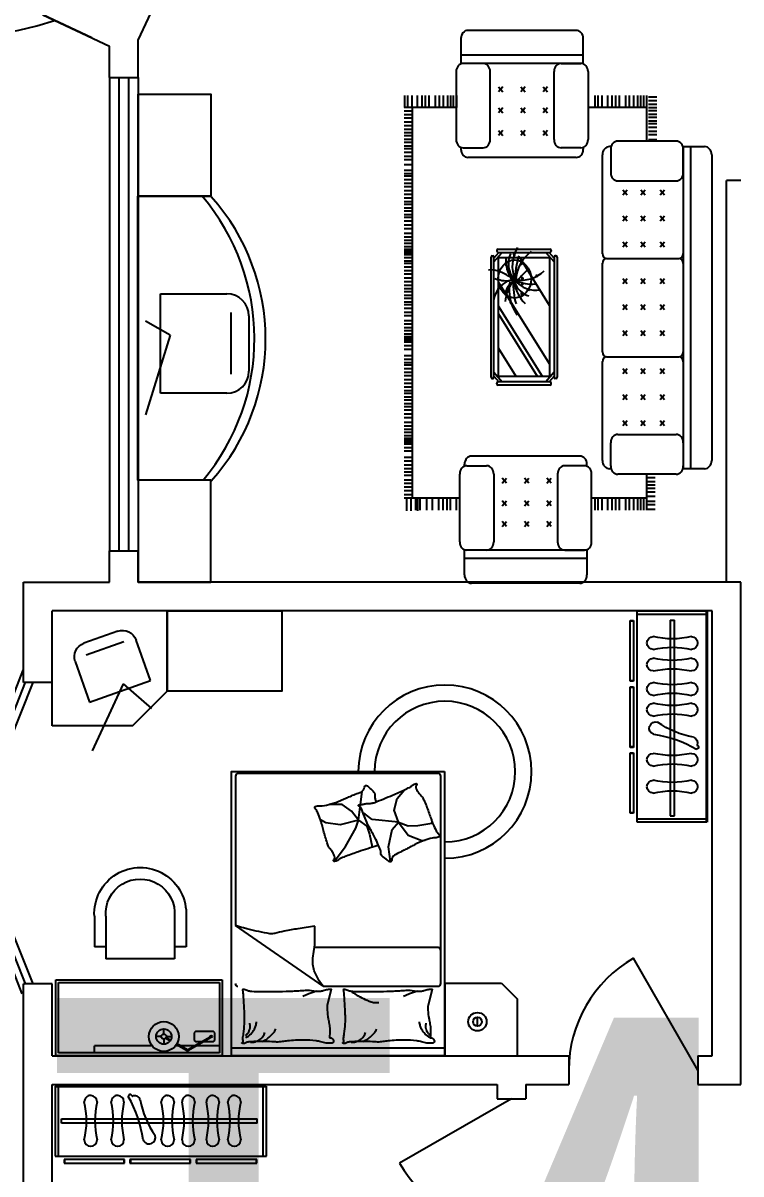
# Model space of a CAD drawing. Header units: millimetres. Extents: x 751 to 49128, y 379 to 40024.
# Drawn here: x 13136 to 18140, y 11655 to 19677 of the extents above; entities that cross this region are included whole.
import ezdxf
from ezdxf.enums import TextEntityAlignment as Align

# ---------------------------------------------------------------- set-up
doc = ezdxf.new("R2010")
doc.units = ezdxf.units.MM
for name, color, linetype in [('LAYER1', 5, 'Continuous'), ('PUB_TEXT', 7, 'Continuous'), ('PUB_WINDW', 7, 'Continuous'), ('WALL', 255, 'Continuous'), ('WINDOW', 2, 'Continuous')]:
    doc.layers.add(name, color=color, linetype=linetype)
doc.styles.add('-宋体', font='SimSun.ttf', dxfattribs={"width": 0.8})
doc.styles.add('DIM_FONT', font='SIMPLEX', dxfattribs={"width": 0.8})
doc.styles.add('SIMPLEX', font='SIMPLEX.SHX')
doc.styles.get("Standard").update_dxf_attribs({"font": 'arial.ttf'})

# ---------------------------------------------------------------- blocks, each defined once
blk = doc.blocks.new('_WBLK')
for p, q in [((-0.5, 0.5), (0.5, 0.5)), ((0.5, 0.1667), (-0.5, 0.1667)), ((0.5, -0.1667), (-0.5, -0.1667)), ((-0.5, -0.5), (0.5, -0.5))]:
    blk.add_line(p, q)
at = {"style": 'SIMPLEX', "flags": 9}
blk.add_attdef('A', text='', height=1, dxfattribs=at).set_placement((0, 1.5), align=Align.MIDDLE)
blk = doc.blocks.new('M_C43HGY')
at = {"linetype": 'Continuous'}
blk.add_lwpolyline([(-535.7, -275.9), (-535.7, 0), (535.7, 0), (535.7, -275.9)], dxfattribs=at)
for centre, radius, start, end in [((-2.2, 390.9), 830.9, 230.0552, 310.3438), ((-2.8, 320.1), 802.1, 228.1189, 311.8811)]:
    blk.add_arc(centre, radius, start, end, dxfattribs=at)
at = {"width": 0.8, "flags": 9}
for tag in ['XSIZE', 'YSIZE']:
    blk.add_attdef(tag, (0, 0), '', height=0.5, dxfattribs=at)
blk = doc.blocks.new('_C1LVG')
for p, q in [((-143.6, 1091.5), (-32.5, 1450.8)), ((-400.5, 1354.1), (-100.5, 1354.1)), ((-100.5, 1354.1), (-100.5, 904.1)), ((-500.5, 1004.1), (-500.5, 1254.1)), ((-419.4, 1267.4), (-419.4, 988.1)), ((-143.6, 1091.5), (-32.5, 1028.1)), ((-100.5, 904.1), (-400.5, 904.1))]:
    blk.add_line(p, q)
for points in [[(-328.5, 1747.3), (0, 1747.3), (0, 2208.9), (-328.5, 2208.9)], [(-328.5, 461.7), (0, 461.7), (0, 0), (-328.5, 0)]]:
    blk.add_lwpolyline(points, close=True)
for centre, start, end in [((-400.5, 1254.1), 90, 180), ((-400.5, 1004.1), 180, 270)]:
    blk.add_arc(centre, 100, start, end)
at = {"xscale": 1.2, "yscale": 1.2, "zscale": 1.2, "rotation": 270.0000000000001}
blk.add_blockref('M_C43HGY', (2.6, 1104.5), dxfattribs=at)
at = {"style": 'DIM_FONT', "width": 0.8, "flags": 9}
for tag in ['YSIZE', 'XSIZE']:
    blk.add_attdef(tag, (0, 0), '', height=0.5, dxfattribs=at)
blk = doc.blocks.new('_C5VVX')
for p, q in [((879.1, 1468.4), (879.1, 1618.4)), ((929.1, 1668.4), (1691.6, 1668.4)), ((1741.6, 1618.4), (1741.6, 1465.6)), ((879.1, 1518.4), (1741.6, 1518.4)), ((879.1, 1468.4), (1741.6, 1468.4)), ((1035.3, 1468.4), (895.7, 1468.4)), ((1585.4, 1468.4), (1725, 1468.4)), ((845.7, 1418.4), (845.7, 1007.3)), ((1085.3, 1007.3), (1085.3, 1418.4)), ((1535.4, 1007.3), (1535.4, 1418.4)), ((1775, 1418.4), (1775, 1007.3)), ((1161.5, 1326.1), (1131.4, 1295.9)), ((1131.4, 1326.1), (1161.5, 1295.9)), ((1319.1, 1326.1), (1288.9, 1295.9)), ((1288.9, 1326.1), (1319.1, 1295.9)), ((1476.7, 1326.1), (1446.5, 1295.9)), ((1446.5, 1326.1), (1476.7, 1295.9)), ((398.5, 1221.5), (455.6, 1221.5)), ((398.5, 1194.3), (455.6, 1194.3)), ((458.4, 1154.1), (458.4, 1225.4)), ((480.4, 1154.1), (480.4, 1225.4)), ((501.1, 1154.1), (501.1, 1225.4)), ((521.8, 1154.1), (521.8, 1225.4)), ((551.4, 1154.1), (551.4, 1225.4)), ((581.1, 1154.1), (581.1, 1225.4)), ((607.7, 1154.1), (607.7, 1225.4)), ((652, 1154.1), (652, 1225.4)), ((678.8, 1154.1), (678.8, 1225.4)), ((702.5, 1154.1), (702.5, 1225.4)), ((735.1, 1154.1), (735.1, 1225.4)), ((773.6, 1154.1), (773.6, 1225.4)), ((803.2, 1154.1), (803.2, 1225.4)), ((823.9, 1154.1), (823.9, 1225.4)), ((1161.5, 1199.1), (1131.4, 1168.9)), ((1131.4, 1199.1), (1161.5, 1168.9)), ((1319.1, 1199.1), (1288.9, 1168.9)), ((1288.9, 1199.1), (1319.1, 1168.9)), ((1476.7, 1199.1), (1446.5, 1168.9)), ((1446.5, 1199.1), (1476.7, 1168.9)), ((1801.2, 1154.1), (1801.2, 1225.4)), ((1842.7, 1154.1), (1842.7, 1225.4)), ((1866.4, 1154.1), (1866.4, 1225.4)), ((1893, 1154.1), (1893, 1225.4)), ((1925.6, 1154.1), (1925.6, 1225.4)), ((1970, 1154.1), (1970, 1225.4)), ((2008.5, 1154.1), (2008.5, 1225.4)), ((2055.9, 1154.1), (2055.9, 1225.4)), ((2072.9, 1159.2), (2072.9, 1230.6)), ((2085.5, 1154.1), (2085.5, 1225.4)), ((2120.3, 1159.2), (2120.3, 1230.6)), ((2149.9, 1159.2), (2149.9, 1230.6)), ((398.5, 1172.9), (455.6, 1172.9)), ((398.5, 1144.3), (455.6, 1144.3)), ((398.5, 1117.1), (455.6, 1117.1)), ((458.4, 1154.1), (845.7, 1154.1)), ((458.4, 1008.4), (458.4, 1154.1)), ((1775, 1154.1), (2108.1, 1154.1)), ((2108.1, 1154.1), (2108.1, -1213.3)), ((2108.1, 1154.1), (2165.2, 1154.1)), ((2108.1, 1132.7), (2165.2, 1132.7)), ((398.5, 1095.7), (455.6, 1095.7)), ((398.5, 1075.1), (455.6, 1075.1)), ((398.5, 1053.7), (455.6, 1053.7)), ((1161.5, 1061.9), (1131.4, 1031.8)), ((1131.4, 1061.9), (1161.5, 1031.8)), ((1288.9, 1061.9), (1319.1, 1031.8)), ((1319.1, 1061.9), (1288.9, 1031.8)), ((1476.7, 1061.9), (1446.5, 1031.8)), ((1446.5, 1061.9), (1476.7, 1031.8)), ((2108.1, 1109.2), (2165.2, 1109.2)), ((2108.1, 1087.8), (2165.2, 1087.8)), ((2108.1, 1065.6), (2165.2, 1065.6)), ((250, 1008.4), (661.1, 1008.4)), ((398.5, 1029.8), (455.6, 1029.8)), ((398.5, 1008.4), (455.6, 1008.4)), ((2108.1, 1044.2), (2165.2, 1044.2)), ((2108.1, 1016.9), (2165.2, 1016.9)), ((2108.1, 995.5), (2165.2, 995.5)), ((0, -925), (0, 925)), ((50, 975), (202.8, 975)), ((150, -975), (150, 975)), ((200, -975), (200, 975)), ((200, 817.8), (200, 958.4)), ((711.1, 975), (720, 975)), ((711.1, 958.4), (711.1, 817.8)), ((770, 925), (770, 326.8)), ((879.1, 957.3), (879.1, 948.4)), ((895.7, 957.3), (1035.3, 957.3)), ((1725, 957.3), (1585.4, 957.3)), ((1741.6, 957.3), (1741.6, 948.4)), ((2108.1, 975), (2165.2, 975)), ((2108.1, 953.6), (2165.2, 953.6)), ((2108.1, 929.7), (2165.2, 929.7)), ((2108.1, 908.3), (2165.2, 908.3)), ((929.1, 898.4), (1691.6, 898.4)), ((2108.1, 869.3), (2165.2, 869.3)), ((2108.1, 847.9), (2165.2, 847.9)), ((661.1, 767.8), (250, 767.8)), ((2108.1, 825.7), (2165.2, 825.7)), ((2108.1, 813.9), (2165.2, 813.9)), ((2108.1, 804.2), (2165.2, 804.2)), ((2108.1, 792.5), (2165.2, 792.5)), ((2108.1, 777), (2165.2, 777)), ((362.5, 683.2), (332.3, 713.4)), ((362.5, 713.4), (332.3, 683.2)), ((499.7, 683.2), (469.5, 713.4)), ((499.7, 713.4), (469.5, 683.2)), ((626.7, 683.2), (596.5, 713.4)), ((626.7, 713.4), (596.5, 683.2)), ((2108.1, 755.6), (2165.2, 755.6)), ((2108.1, 738.4), (2165.2, 738.4)), ((2108.1, 717), (2165.2, 717)), ((2108.1, 717), (2165.2, 717)), ((2108.1, 695.6), (2165.2, 695.6)), ((2108.1, 666.3), (2165.2, 666.3)), ((2108.1, 644.9), (2165.2, 644.9)), ((2108.1, 621), (2165.2, 621)), ((2108.1, 599.6), (2165.2, 599.6)), ((2108.1, 582.4), (2165.2, 582.4)), ((2108.1, 561), (2165.2, 561)), ((362.5, 555.8), (332.3, 525.6)), ((362.5, 525.6), (332.3, 555.8)), ((499.7, 525.6), (469.5, 555.8)), ((499.7, 555.8), (469.5, 525.6)), ((626.7, 525.6), (596.5, 555.8)), ((626.7, 555.8), (596.5, 525.6)), ((2108.1, 542.1), (2165.2, 542.1)), ((2108.1, 520.7), (2165.2, 520.7)), ((2108.1, 502.7), (2165.2, 502.7)), ((1089.7, -306.4), (1089.7, 420.7)), ((1097.7, 428.7), (1101.7, 428.7)), ((1109.7, 413.9), (1144.9, 449.2)), ((1109.7, 391.3), (1167.6, 449.2)), ((1109.7, -306.4), (1109.7, 420.7)), ((1130.2, 461.2), (1130.2, 457.2)), ((1138.2, 469.2), (1505.3, 469.2)), ((1138.2, 449.2), (1505.3, 449.2)), ((1533.7, 391.3), (1475.9, 449.2)), ((1533.7, 413.9), (1498.5, 449.2)), ((1513.3, 461.2), (1513.3, 457.2)), ((1533.7, 420.7), (1533.7, -306.4)), ((1545.7, 428.7), (1541.7, 428.7)), ((1553.7, 420.7), (1553.7, -306.4)), ((2108.1, 481.3), (2165.2, 481.3)), ((2108.1, 459.1), (2165.2, 459.1)), ((2108.1, 437.7), (2165.2, 437.7)), ((362.5, 368), (332.3, 398.2)), ((362.5, 398.2), (332.3, 368)), ((499.7, 368), (469.5, 398.2)), ((499.7, 398.2), (469.5, 368)), ((626.7, 368), (596.5, 398.2)), ((626.7, 398.2), (596.5, 368)), ((1191.6, 417.2), (1501.7, -9.7)), ((1226, 417.2), (1501.7, 37.6)), ((1376.9, 417.2), (1501.7, 245.4)), ((2108.1, 413.8), (2165.2, 413.8)), ((2108.1, 392.4), (2165.2, 392.4)), ((2108.1, 370.2), (2165.2, 370.2)), ((2108.1, 348.7), (2165.2, 348.7)), ((740, 297.8), (230, 297.8)), ((1141.7, 340.9), (1501.7, -154.7)), ((2108.1, 334.9), (2165.2, 334.9)), ((2108.1, 313.5), (2165.2, 313.5)), ((2108.1, 292.2), (2165.2, 292.2)), ((770, 268.7), (770, -268.7)), ((2108.1, 253.2), (2165.2, 253.2)), ((2108.1, 231.8), (2165.2, 231.8)), ((2108.1, 209.6), (2165.2, 209.6)), ((362.5, 168.2), (332.3, 138)), ((362.5, 138), (332.3, 168.2)), ((499.7, 168.2), (469.5, 138)), ((499.7, 138), (469.5, 168.2)), ((626.7, 168.2), (596.5, 138)), ((626.7, 138), (596.5, 168.2)), ((2108.1, 197.9), (2165.2, 197.9)), ((2108.1, 188.2), (2165.2, 188.2)), ((2108.1, 176.4), (2165.2, 176.4)), ((2108.1, 160.9), (2165.2, 160.9)), ((2108.1, 139.5), (2165.2, 139.5)), ((2108.1, 122.4), (2165.2, 122.4)), ((2108.1, 100.9), (2165.2, 100.9)), ((2108.1, 100.9), (2165.2, 100.9)), ((2108.1, 79.5), (2165.2, 79.5)), ((362.5, -19.6), (332.3, 10.6)), ((362.5, 10.6), (332.3, -19.6)), ((499.7, 10.6), (469.5, -19.6)), ((499.7, -19.6), (469.5, 10.6)), ((626.7, 10.6), (596.5, -19.6)), ((626.7, -19.6), (596.5, 10.6)), ((2108.1, 50.2), (2165.2, 50.2)), ((2108.1, 28.8), (2165.2, 28.8)), ((2108.1, 4.9), (2165.2, 4.9)), ((1141.7, -12.7), (1352.5, -302.8)), ((2108.1, -16.5), (2165.2, -16.5)), ((2108.1, -33.7), (2165.2, -33.7)), ((2108.1, -55.1), (2165.2, -55.1)), ((2108.1, -73.9), (2165.2, -73.9)), ((2108.1, -95.4), (2165.2, -95.4)), ((2108.1, -113.3), (2165.2, -113.3)), ((2108.1, -134.8), (2165.2, -134.8)), ((362.5, -147), (332.3, -177.1)), ((362.5, -177.1), (332.3, -147)), ((499.7, -147), (469.5, -177.1)), ((499.7, -177.1), (469.5, -147)), ((626.7, -147), (596.5, -177.1)), ((626.7, -177.1), (596.5, -147)), ((2108.1, -157), (2165.2, -157)), ((2108.1, -178.4), (2165.2, -178.4)), ((2108.1, -202.3), (2165.2, -202.3)), ((1109.7, -277), (1167.6, -334.8)), ((1533.7, -277), (1475.9, -334.8)), ((2108.1, -223.7), (2165.2, -223.7)), ((2108.1, -245.9), (2165.2, -245.9)), ((2108.1, -267.3), (2165.2, -267.3)), ((740, -297.8), (230, -297.8)), ((770, -326.8), (770, -925)), ((1097.7, -314.4), (1101.7, -314.4)), ((1109.7, -299.6), (1144.9, -334.8)), ((1130.2, -346.8), (1130.2, -342.8)), ((1505.3, -334.8), (1138.2, -334.8)), ((1533.7, -299.6), (1498.5, -334.8)), ((1513.3, -346.8), (1513.3, -342.8)), ((1545.7, -314.4), (1541.7, -314.4)), ((2108.1, -281.1), (2165.2, -281.1)), ((2108.1, -302.5), (2165.2, -302.5)), ((2108.1, -319), (2165.2, -319)), ((2108.1, -330.7), (2165.2, -330.7)), ((2108.1, -340.4), (2165.2, -340.4)), ((362.5, -398.2), (332.3, -368)), ((362.5, -368), (332.3, -398.2)), ((499.7, -398.2), (469.5, -368)), ((499.7, -368), (469.5, -398.2)), ((626.7, -398.2), (596.5, -368)), ((626.7, -368), (596.5, -398.2)), ((1505.3, -354.8), (1138.2, -354.8)), ((2108.1, -352.1), (2165.2, -352.1)), ((2108.1, -367.6), (2165.2, -367.6)), ((2108.1, -389), (2165.2, -389)), ((2108.1, -406.2), (2165.2, -406.2)), ((2108.1, -427.6), (2165.2, -427.6)), ((2108.1, -427.6), (2165.2, -427.6)), ((2108.1, -449), (2165.2, -449)), ((2108.1, -478.4), (2165.2, -478.4)), ((362.5, -525.6), (332.3, -555.8)), ((362.5, -555.8), (332.3, -525.6)), ((499.7, -555.8), (469.5, -525.6)), ((499.7, -525.6), (469.5, -555.8)), ((626.7, -555.8), (596.5, -525.6)), ((626.7, -525.6), (596.5, -555.8)), ((2108.1, -499.8), (2165.2, -499.8)), ((2108.1, -523.6), (2165.2, -523.6)), ((2108.1, -545.1), (2165.2, -545.1)), ((2108.1, -562.2), (2165.2, -562.2)), ((2108.1, -583.7), (2165.2, -583.7)), ((2108.1, -602.5), (2165.2, -602.5)), ((2108.1, -623.9), (2165.2, -623.9)), ((362.5, -713.4), (332.3, -683.2)), ((362.5, -683.2), (332.3, -713.4)), ((499.7, -713.4), (469.5, -683.2)), ((499.7, -683.2), (469.5, -713.4)), ((626.7, -713.4), (596.5, -683.2)), ((626.7, -683.2), (596.5, -713.4)), ((2108.1, -641.9), (2165.2, -641.9)), ((2108.1, -663.3), (2165.2, -663.3)), ((2108.1, -685.5), (2165.2, -685.5)), ((2108.1, -707), (2165.2, -707)), ((2108.1, -730.8), (2165.2, -730.8)), ((2108.1, -752.3), (2165.2, -752.3)), ((200, -817.8), (200, -958.4)), ((661.1, -767.8), (250, -767.8)), ((711.1, -958.4), (711.1, -817.8)), ((2108.1, -774.5), (2165.2, -774.5)), ((2108.1, -795.9), (2165.2, -795.9)), ((2108.1, -809.7), (2165.2, -809.7)), ((2108.1, -831.1), (2165.2, -831.1)), ((2108.1, -865.2), (2165.2, -865.2)), ((2108.1, -894.6), (2165.2, -894.6)), ((200, -975), (50, -975)), ((711.1, -975), (720, -975)), ((904.3, -968.2), (904.3, -959.4)), ((920.9, -968.2), (1060.6, -968.2)), ((954.3, -909.4), (1716.8, -909.4)), ((1750.2, -968.2), (1610.6, -968.2)), ((1766.8, -968.2), (1766.8, -959.4)), ((2108.1, -916), (2165.2, -916)), ((2108.1, -939.9), (2165.2, -939.9)), ((2108.1, -961.3), (2165.2, -961.3)), ((250, -1008.4), (661.1, -1008.4)), ((387.7, -1016.7), (444.8, -1016.7)), ((458.4, -1213.3), (458.4, -1008.4)), ((870.9, -1429.4), (870.9, -1018.2)), ((1110.6, -1018.2), (1110.6, -1429.4)), ((1186.7, -1072.9), (1156.6, -1042.7)), ((1156.6, -1072.9), (1186.7, -1042.7)), ((1314.2, -1072.9), (1344.3, -1042.7)), ((1344.3, -1072.9), (1314.2, -1042.7)), ((1501.9, -1072.9), (1471.8, -1042.7)), ((1471.8, -1072.9), (1501.9, -1042.7)), ((1560.6, -1018.2), (1560.6, -1429.4)), ((1800.2, -1429.4), (1800.2, -1018.2)), ((2108.1, -978.4), (2165.2, -978.4)), ((2108.1, -999.9), (2165.2, -999.9)), ((2108.1, -1018.7), (2165.2, -1018.7)), ((2108.1, -1040.1), (2165.2, -1040.1)), ((387.7, -1046), (444.8, -1046)), ((387.7, -1067.4), (444.8, -1067.4)), ((387.7, -1091.3), (444.8, -1091.3)), ((387.7, -1112.7), (444.8, -1112.7)), ((2108.1, -1058.1), (2165.2, -1058.1)), ((2108.1, -1079.5), (2165.2, -1079.5)), ((2108.1, -1101.7), (2165.2, -1101.7)), ((387.7, -1129.9), (444.8, -1129.9)), ((387.7, -1151.3), (444.8, -1151.3)), ((387.7, -1170.2), (444.8, -1170.2)), ((1186.7, -1210.1), (1156.6, -1179.9)), ((1156.6, -1210.1), (1186.7, -1179.9)), ((1344.3, -1210.1), (1314.2, -1179.9)), ((1314.2, -1210.1), (1344.3, -1179.9)), ((1501.9, -1210.1), (1471.8, -1179.9)), ((1471.8, -1210.1), (1501.9, -1179.9)), ((2108.1, -1123.2), (2165.2, -1123.2)), ((2108.1, -1147), (2165.2, -1147)), ((2108.1, -1168.5), (2165.2, -1168.5)), ((387.7, -1191.6), (444.8, -1191.6)), ((387.7, -1209.6), (444.8, -1209.6)), ((387.7, -1231), (444.8, -1231)), ((387.7, -1253.2), (444.8, -1253.2)), ((458.4, -1284.2), (458.4, -1212.9)), ((870.9, -1213.3), (458.4, -1213.3)), ((480.4, -1284.2), (480.4, -1212.9)), ((501.1, -1284.2), (501.1, -1212.9)), ((521.8, -1284.2), (521.8, -1212.9)), ((551.4, -1284.2), (551.4, -1212.9)), ((581.1, -1284.2), (581.1, -1212.9)), ((607.7, -1284.2), (607.7, -1212.9)), ((652, -1284.2), (652, -1212.9)), ((678.8, -1284.2), (678.8, -1212.9)), ((702.5, -1284.2), (702.5, -1212.9)), ((735.1, -1284.2), (735.1, -1212.9)), ((773.6, -1284.2), (773.6, -1212.9)), ((803.2, -1284.2), (803.2, -1212.9)), ((823.9, -1284.2), (823.9, -1212.9)), ((1798.1, -1284.2), (1798.1, -1212.9)), ((2108.1, -1213.3), (1800.2, -1213.3)), ((1820.1, -1284.2), (1820.1, -1212.9)), ((1840.8, -1284.2), (1840.8, -1212.9)), ((1861.6, -1284.2), (1861.6, -1212.9)), ((1891.2, -1284.2), (1891.2, -1212.9)), ((1920.8, -1284.2), (1920.8, -1212.9)), ((1947.5, -1284.2), (1947.5, -1212.9)), ((1991.8, -1284.2), (1991.8, -1212.9)), ((2018.5, -1284.2), (2018.5, -1212.9)), ((2042.2, -1284.2), (2042.2, -1212.9)), ((2074.8, -1284.2), (2074.8, -1212.9)), ((2108.1, -1190.7), (2165.2, -1190.7)), ((2108.1, -1212.1), (2165.2, -1212.1)), ((2113.3, -1284.2), (2113.3, -1212.9)), ((2142.9, -1284.2), (2142.9, -1212.9)), ((2163.7, -1284.2), (2163.7, -1212.9)), ((387.7, -1274.6), (444.8, -1274.6)), ((1186.7, -1337.1), (1156.6, -1306.9)), ((1156.6, -1337.1), (1186.7, -1306.9)), ((1344.3, -1337.1), (1314.2, -1306.9)), ((1314.2, -1337.1), (1344.3, -1306.9)), ((1501.9, -1337.1), (1471.8, -1306.9)), ((1471.8, -1337.1), (1501.9, -1306.9)), ((904.3, -1479.4), (1766.8, -1479.4)), ((904.3, -1479.4), (904.3, -1629.4)), ((904.3, -1529.4), (1766.8, -1529.4)), ((1060.6, -1479.4), (920.9, -1479.4)), ((1610.6, -1479.4), (1750.2, -1479.4)), ((1766.8, -1629.4), (1766.8, -1476.5)), ((954.3, -1679.4), (1716.8, -1679.4))]:
    blk.add_line(p, q)
blk.add_lwpolyline([(1141.7, 417.2), (1501.7, 417.2), (1501.7, -302.8), (1141.7, -302.8)], close=True)
at = {"const_width": 9.6}
for points in [[(1414.9, -26.6, 1), (1414.9, -36.2, 1)], [(1288.3, -103.6, 1), (1288.3, -113.2, 1)], [(1333.1, -138.8, 1), (1333.1, -148.4, 1)], [(1338.4, -79.4, 1), (1338.4, -89, 1)], [(1420.2, -130, 1), (1420.2, -139.6, 1)], [(1438.7, -108, 1), (1438.7, -117.6, 1)], [(1232.8, -187.2, 1), (1232.8, -196.8, 1)], [(1333.1, -171.8, 1), (1333.1, -181.4, 1)], [(1378, -165.2, 1), (1378, -174.8, 1)], [(1385.9, -149.8, 1), (1385.9, -159.4, 1)], [(1388.5, -173.9, 1), (1388.5, -183.5, 1)], [(1393.8, -163, 1), (1393.8, -172.6, 1)], [(1404.3, -158.6, 1), (1404.3, -168.2, 1)], [(1341, -261.9, 1), (1341, -271.5, 1)], [(1449.2, -255.4, 1), (1449.2, -265, 1)], [(1391.2, -316.9, 1), (1391.2, -326.5, 1)]]:
    blk.add_lwpolyline(points, format="xyb", close=True, dxfattribs=at)
blk.add_circle((1387.8, -174), 115.5)
for centre, radius, start, end in [((929.1, 1618.4), 50, 90, 180), ((1691.6, 1618.4), 50, 360, 90), ((895.7, 1418.4), 50, 90, 180), ((1035.3, 1418.4), 50, 0, 90), ((1585.4, 1418.4), 50, 90, 180), ((1725, 1418.4), 50, 0, 90), ((250, 958.4), 50, 90, 180), ((661.1, 958.4), 50, 0, 90), ((895.7, 1007.3), 50, 180, 270), ((1035.3, 1007.3), 50, 270, 0), ((1585.4, 1007.3), 50, 180, 270), ((1725, 1007.3), 50, 270, 0), ((50, 925), 50, 90, 180), ((720, 925), 50, 0, 90), ((929.1, 948.4), 50, 180, 270), ((1691.6, 948.4), 50, 270, 0), ((250, 817.8), 50, 180, 270), ((661.1, 817.8), 50, 270, 360), ((1097.7, 420.7), 8, 90, 180), ((1101.7, 420.7), 8, 0, 90), ((1138.2, 461.2), 8, 90, 180), ((1138.2, 457.2), 8, 180, 270), ((1505.3, 461.2), 8, 0, 90), ((1505.3, 457.2), 8, 270, 0), ((1541.7, 420.7), 8, 90, 180), ((1545.7, 420.7), 8, 0, 90), ((230, 327.8), 30, 180, 270), ((230, 267.8), 30, 90, 180), ((740, 327.8), 30, 270, 0), ((740, 267.8), 30, 0, 90), ((1193.2, -110.3), 234.3, 348.55155, 40.98153), ((1164.2, -202.8), 233, 13.04524, 49.77663), ((997.4, -151.7), 401.9, 358.32856, 18.729), ((1248.6, -15.9), 207.1, 318.7581, 353.8624), ((1385.6, -14.8), 154.1, 276.99045, 348.02836), ((1240.3, -313.4), 207.8, 44.48606, 99.37622), ((1252.2, -219), 152.3, 24.09558, 76.29534), ((1353, -68.4), 100.9, 298.89012, 348.45792), ((1341, -427.1), 260.2, 81.24958, 128.23328), ((1269.5, -418.5), 276.4, 65.08876, 95.96372), ((1152.9, -142.9), 229.8, 301.31505, 352.13779), ((394, 882.8), 1432, 309.04877, 312.6799), ((875.2, -141.7), 513.7, 340.5249, 357.82437), ((1217, -251.5), 187.6, 323.32313, 25.76326), ((1722.5, 387.8), 648.3, 238.98728, 250.36101), ((1297.2, -264.8), 135, 332.99086, 45.91017), ((1263.5, -286.3), 186.2, 355.87406, 36.95584), ((1419.4, -553), 391.9, 73.85612, 89.11051), ((230, -267.8), 30, 180, 270), ((740, -267.8), 30, 270, 0), ((1553.5, -52.9), 175.4, 252.94564, 276.48138), ((230, -327.8), 30, 90, 180), ((740, -327.8), 30, 0, 90), ((1097.7, -306.4), 8, 180, 270), ((1101.7, -306.4), 8, 270, 0), ((1138.2, -342.8), 8, 90, 180), ((1138.2, -346.8), 8, 180, 270), ((1505.3, -342.8), 8, 0, 90), ((1505.3, -346.8), 8, 270, 0), ((1541.7, -306.4), 8, 180, 270), ((1545.7, -306.4), 8, 270, 0), ((250, -817.8), 50, 90, 180), ((661.1, -817.8), 50, 0, 90), ((50, -925), 50, 180, 270), ((250, -958.4), 50, 180, 270), ((661.1, -958.4), 50, 270, 0), ((720, -925), 50, 270, 0), ((920.9, -1018.2), 50, 90, 180), ((954.3, -959.4), 50, 90, 180), ((1060.6, -1018.2), 50, 0, 90), ((1610.6, -1018.2), 50, 90, 180), ((1716.8, -959.4), 50, 360, 90), ((1750.2, -1018.2), 50, 0, 90), ((920.9, -1429.4), 50, 180, 270), ((1060.6, -1429.4), 50, 270, 0), ((1610.6, -1429.4), 50, 180, 270), ((1750.2, -1429.4), 50, 270, 0), ((954.3, -1629.4), 50, 180, 270), ((1716.8, -1629.4), 50, 270, 0)]:
    blk.add_arc(centre, radius, start, end)
at = {"style": 'DIM_FONT', "width": 0.8, "flags": 9}
for tag in ['YSIZE', 'XSIZE']:
    blk.add_attdef(tag, (0, 0), '', height=0.5, dxfattribs=at)
blk = doc.blocks.new('_DBLK')
blk.add_line((-0.5, 0), (0, -0.866))
blk.add_arc((-0.5, 0), 1, 300, 0)
at = {"style": 'SIMPLEX', "flags": 9}
blk.add_attdef('A', text='', height=1, dxfattribs=at).set_placement((0, 1.5), align=Align.MIDDLE)
blk = doc.blocks.new('A$C3084621F')
at = {"color": 7}
for p, q in [((553.4, 1637.1), (12, 1637.1)), ((553.4, 1613.1), (12, 1613.1)), ((553.4, 0), (553.4, 1637.1)), ((264, 51.3), (264, 1564.7)), ((297.9, 1564.7), (264, 1564.7)), ((297.9, 1564.7), (297.9, 51.3)), ((607.7, 1562.6), (580.2, 1562.6)), ((580.2, 1562.6), (580.2, 1094.6)), ((580.2, 1561.6), (580.2, 1093.6)), ((607.7, 1559.1), (580.2, 1559.1)), ((607.7, 1094.6), (607.7, 1562.6)), ((607.7, 1093.6), (607.7, 1561.6)), ((84.2, 1389.8), (84.2, 1387.2)), ((84.2, 1222.6), (84.2, 1219.9)), ((580.2, 1096.7), (607.7, 1096.7)), ((580.2, 1093.6), (607.7, 1093.6)), ((84.2, 1034), (84.2, 1031.4)), ((580.2, 1049.4), (580.2, 581.4)), ((607.7, 1049.4), (580.2, 1049.4)), ((580.2, 1048.3), (580.2, 580.3)), ((607.7, 1045.8), (580.2, 1045.8)), ((607.7, 581.4), (607.7, 1049.4)), ((607.7, 580.3), (607.7, 1048.3)), ((84.2, 871.1), (84.2, 873.7)), ((454.9, 746.1), (455.8, 743.7)), ((89, 596.3), (88.2, 598.8)), ((580.2, 583.5), (607.7, 583.5)), ((580.2, 580.3), (607.7, 580.3)), ((607.7, 539.2), (580.2, 539.2)), ((580.2, 539.2), (580.2, 71.2)), ((580.2, 538.2), (580.2, 70.2)), ((607.7, 536.2), (580.2, 536.2)), ((607.7, 71.2), (607.7, 539.2)), ((607.7, 70.2), (607.7, 538.2)), ((84.2, 486.1), (84.2, 483.5)), ((84.2, 277.5), (84.2, 274.9)), ((12, 24), (553.4, 24)), ((12, 0), (553.4, 0)), ((297.9, 51.3), (264, 51.3)), ((580.2, 73.2), (607.7, 73.2)), ((580.2, 70.2), (607.7, 70.2))]:
    blk.add_line(p, q, dxfattribs=at)
at = {"color": 7, "const_width": 24}
blk.add_lwpolyline([(12, 0), (12, 1637.1)], dxfattribs=at)
at = {"color": 7}
for centre, radius, start, end in [((132.2, 1389.8), 48, 90, 180), ((280.4, 2081.3), 660.3, 257.03597, 282.96403), ((428.5, 1389.8), 48, 360, 90), ((132.2, 1387.2), 48, 180, 270), ((280.4, 695.7), 660.3, 77.03597, 102.96403), ((428.5, 1387.2), 48, 270, 0), ((132.2, 1222.6), 48, 90, 180), ((280.4, 1914), 660.3, 257.03597, 282.96403), ((428.5, 1222.6), 48, 360, 90), ((132.2, 1219.9), 48, 180, 270), ((280.4, 528.5), 660.3, 77.03597, 102.96403), ((428.5, 1219.9), 48, 270, 0), ((132.2, 1034), 48, 90, 180), ((280.4, 1725.5), 660.3, 257.03597, 282.96403), ((428.5, 1034), 48, 360, 90), ((132.2, 1031.4), 48, 180, 270), ((280.4, 339.9), 660.3, 77.03597, 102.96403), ((428.5, 1031.4), 48, 270, 0), ((132.2, 873.7), 48, 90, 180), ((280.4, 1565.2), 660.3, 257.03597, 282.96403), ((428.5, 873.7), 48, 0, 90), ((132.2, 871.1), 48, 180, 270), ((280.4, 179.6), 660.3, 77.03597, 102.96403), ((428.5, 871.1), 48, 270, 0), ((2.7, 1324.4), 674.1, 279.78562, 305.44622), ((409.7, 730), 48, 19.62037, 109.62037), ((410.6, 727.5), 48, 289.62037, 19.62037), ((133.4, 614.9), 48, 109.62037, 199.62037), ((559.3, -247.4), 939.1, 98.11533, 119.84277), ((91.1, 581.8), 14.6, 98.01259, 273.5166), ((132.2, 486.1), 48, 90, 180), ((132.2, 483.5), 48, 180, 270), ((280.4, 1177.6), 660.3, 257.03597, 282.96403), ((280.4, -208), 660.3, 77.03597, 102.96403), ((428.5, 486.1), 48, 360, 90), ((428.5, 483.5), 48, 270, 0), ((132.2, 277.5), 48, 90, 180), ((132.2, 274.9), 48, 180, 270), ((280.4, 969), 660.3, 257.03597, 282.96403), ((428.5, 277.5), 48, 360, 90), ((428.5, 274.9), 48, 270, 0), ((280.4, -416.6), 660.3, 77.03597, 102.96403)]:
    blk.add_arc(centre, radius, start, end, dxfattribs=at)
blk = doc.blocks.new('M_C4')
for p, q in [((100, 250), (350, 250)), ((363.3, 168.9), (84, 168.9)), ((0, -150), (0, 150)), ((450, 150), (450, -150)), ((450, -150), (0, -150)), ((187.5, -106.9), (56.8, -335.7)), ((187.5, -106.9), (546.7, -474.6))]:
    blk.add_line(p, q)
for centre, start, end in [((100, 150), 90, 180), ((350, 150), 0, 90)]:
    blk.add_arc(centre, 100, start, end)
at = {"flags": 9}
for tag in ['XSIZE', 'YSIZE']:
    blk.add_attdef(tag, (0, 0), '', height=0.5, dxfattribs=at)
at = {"width": 0.8, "flags": 9}
for tag in ['YSIZE', 'XSIZE', 'XSIZE', 'YSIZE']:
    blk.add_attdef(tag, (225, -150), '', height=0.5, dxfattribs=at)
blk = doc.blocks.new('A$C14F639B7')
at = {"layer": 'LAYER1', "color": 7}
for p, q in [((0, 0), (0, 1159.8)), ((0, 1159.8), (530, 1159.8)), ((20, 20), (20, 1139.8)), ((20, 1139.8), (510, 1139.8)), ((460.5, 1139.8), (460.5, 834.9)), ((510, 1139.8), (510, 20)), ((530, 1159.8), (530, 0)), ((369.7, 1107.9), (360.8, 1099)), ((360.8, 1099), (360.8, 974.3)), ((423.2, 1107.9), (369.7, 1107.9)), ((486.4, 920.8), (398.2, 1075.5)), ((491.5, 923.8), (403, 1079.1)), ((432.1, 1099), (423.2, 1107.9)), ((432.1, 1028), (432.1, 1099)), ((360.8, 974.3), (369.7, 965.4)), ((369.7, 965.4), (423.2, 965.4)), ((423.2, 965.4), (432.1, 974.3)), ((432.1, 974.3), (432.1, 1016)), ((445.8, 844.5), (486.4, 914.9)), ((450.9, 841.5), (491.5, 911.9)), ((396.5, 770.8), (396.5, 806.5)), ((378.6, 753), (343, 753)), ((396.5, 735.2), (396.5, 699.6)), ((402.7, 769.7), (420.6, 800.7)), ((407.8, 766.8), (425.7, 797.8)), ((414.3, 753), (449.9, 753)), ((460.5, 671.1), (460.5, 270.9)), ((510, 270.9), (460.5, 270.9)), ((510, 270.9), (460.5, 270.9)), ((510, 20), (20, 20)), ((530, 0), (0, 0))]:
    blk.add_line(p, q, dxfattribs=at)
for centre, radius in [((396.5, 1082.7), 7.43), ((491.5, 917.8), 5.94), ((396.5, 753), 104), ((396.5, 753), 53.5), ((396.5, 753), 17.8)]:
    blk.add_circle(centre, radius, dxfattribs=at)
blk = doc.blocks.new('M_B1ZDK')
for points in [[(0.5331, 0.549), (0.3361, 1.3649), (-0.3361, 1.3649), (-0.5418, 0.5128)], [(0.5012, 0.4163), (0.318, 1.1838), (-0.318, 1.1838), (-0.5012, 0.4283)], [(0.5, 0.1667), (0.3, 1.0027), (-0.3, 1.0027), (-0.5, 0.1667)]]:
    blk.add_lwpolyline(points)
blk = doc.blocks.new('M_C3')
for p, q in [((-319.4, 295.9), (-319.4, 83.9)), ((-239.2, 295.9), (-239.2, 0)), ((239.2, 295.9), (239.2, 0)), ((319.4, 295.9), (319.4, 83.9)), ((-319.4, 83.9), (-239.2, 83.9)), ((239.2, 83.9), (319.4, 83.9)), ((-239.2, 0), (239.2, 0))]:
    blk.add_line(p, q)
for radius, start, end in [(320, 356.44944, 183.55056), (240, 355.26356, 184.73644)]:
    blk.add_arc((0, 315.7), radius, start, end)
at = {"width": 0.8, "flags": 9}
for tag in ['YSIZE', 'XSIZE', 'XSIZE', 'YSIZE']:
    blk.add_attdef(tag, (0, 0), '', height=0.5, dxfattribs=at)
blk = doc.blocks.new('M_C42MSU')
for p, q in [((-900, 0), (-900, -700)), ((-900, 0), (0, 0)), ((0, 0), (0, -900)), ((-900, -700), (-700, -900)), ((0, -900), (-700, -900))]:
    blk.add_line(p, q)
at = {"width": 0.8, "flags": 9}
for tag in ['XSIZE', 'YSIZE']:
    blk.add_attdef(tag, (0, 0), '', height=0.5, dxfattribs=at)
blk = doc.blocks.new('1T4F79')
for p, q in [((-19260.1, -6403.3), (-19260.1, -3603.3)), ((-19160.1, -3603.3), (-19260.1, -3603.3)), ((-24160.1, -6403.3), (-23560.1, -6403.3)), ((-23960.1, -7403.3), (-23960.1, -6603.3)), ((-23160.1, -6603.3), (-23160.1, -7163.3)), ((-23400.1, -7403.3), (-23160.1, -7163.3)), ((-23400.1, -7403.3), (-23960.1, -7403.3)), ((-22682.9, -7755.1), (-22682.9, -8796.5)), ((-21271.4, -7735.3), (-22663.1, -7735.3)), ((-21251.6, -9199.8), (-21251.6, -7755.1)), ((-21812, -7954.1), (-21800.3, -7860.4)), ((-21557.3, -7911.3), (-21504.2, -7849.4)), ((-21577.7, -7993), (-21557.3, -7911.3)), ((-21939, -7952.3), (-22030.9, -7952.3)), ((-21874.4, -7999.2), (-21939, -7952.3)), ((-21825.5, -8061.8), (-21874.4, -7999.2)), ((-21825.5, -8061.8), (-21813.8, -7968.7)), ((-21780.3, -8020.3), (-21792.3, -8011.7)), ((-21731, -8056), (-21780.3, -8020.3)), ((-21547, -8074.7), (-21577.7, -7993)), ((-22054.4, -8079.4), (-22090.1, -8059.6)), ((-21952.7, -8093.1), (-22054.4, -8079.4)), ((-21825.5, -8061.8), (-21952.7, -8093.1)), ((-21843.1, -8116.6), (-21825.5, -8061.8)), ((-21825.5, -8061.8), (-21768.7, -8102.9)), ((-21547, -8074.7), (-21731, -8056)), ((-21591.3, -8125.8), (-21547, -8074.7)), ((-21547, -8074.7), (-21480.6, -8101.9)), ((-21547, -8074.7), (-21478.9, -8166.6)), ((-21480.6, -8101.9), (-21412.5, -8098.5)), ((-21412.5, -8098.5), (-21315.4, -8081.5)), ((-21315.4, -8081.5), (-21312.2, -8075.1)), ((-21917.4, -8245.7), (-21843.1, -8116.6)), ((-21768.7, -8102.9), (-21749.1, -8159.6)), ((-21749.1, -8159.6), (-21729.6, -8247.6)), ((-21616.9, -8246.6), (-21591.3, -8125.8)), ((-21478.9, -8166.6), (-21385.3, -8204.1)), ((-21995.8, -8348.6), (-21917.4, -8245.7)), ((-21603.2, -8348.7), (-21616.9, -8246.6)), ((-21385.3, -8204.1), (-21361.4, -8200.7)), ((-22071, -9219.6), (-22682.9, -8796.5)), ((-21271.4, -8949.8), (-22132.2, -8949.8)), ((-22071, -9219.6), (-21271.4, -9219.6)), ((-20996.8, -9497.2), (-20996.8, -9435.7)), ((-21226, -9651.4), (-22711, -9651.4))]:
    blk.add_line(p, q)
for points in [[(-23160.1, -7163.3), (-23160.1, -6603.3), (-22360.1, -6603.3), (-22360.1, -7163.3)], [(-21226, -7723.3), (-21226, -9703.3), (-22711, -9703.3), (-22711, -7723.3)]]:
    blk.add_lwpolyline(points, close=True)
for points in [[(-21685.3, -8237.7, 0.025626), (-21696.8, -8240.5, 0.0108), (-21824.9, -8281.7, 0.00456), (-21911.5, -8312.5, 0.01125), (-21946.2, -8326.2, 0.069394), (-21964.9, -8337.2, -0.079756), (-21981.3, -8346.5, -0.106399), (-21995.8, -8348.6, -0.328642), (-21999.8, -8345.2, -0.299547), (-21997.4, -8338.8, 0.189917), (-21992, -8330, 0.033518), (-21990.8, -8319.9, 0.075627), (-21991.3, -8315.4, 0.053489), (-21994.2, -8307.6, 0.017838), (-22006.2, -8285.8, 0.038394), (-22023.3, -8261.8, -0.059529), (-22033.6, -8245.8, -0.035943), (-22044, -8219.9, -0.011245), (-22069.4, -8134.4, -0.006203), (-22079.6, -8095.2, 0.010783), (-22085.7, -8072.7, 0.019485), (-22090.1, -8059.6, 0.005062), (-22109.5, -8009.9, 0.101392), (-22126.1, -7984.9, -0.223768), (-22130.9, -7971.6, -0.25558), (-22127.8, -7967, -0.081563), (-22112.3, -7962, -0.071805), (-22095.3, -7961.8, 0.069985), (-22078, -7961.8, 0.03546), (-22019, -7948.9, 0.029432), (-21950.7, -7924.4, 0.001554), (-21917.7, -7910.2, -0.00152), (-21883.9, -7895.7, -0.004735), (-21849, -7881.2, 0.00382), (-21805.7, -7863.3, 0.296001), (-21784, -7831.3, -0.649774), (-21762.8, -7822.4, -0.02319), (-21758.4, -7827, 0.0288), (-21754.7, -7830.6, 0.005727), (-21748.2, -7836.4, -0.004358), (-21739.6, -7843.9, -0.027528), (-21722.8, -7860.5, -0.046214), (-21714.3, -7871.9, -0.194121), (-21711.5, -7888.4, 0.133719), (-21710.4, -7912.2, 0.005779), (-21703, -7934, 0.008882)], [(-22131, -8800.7, 0.007867), (-22247.4, -8818.3, 0.009508), (-22343.2, -8836.2, 0.006616), (-22407.6, -8850.4, -0.023828), (-22425.6, -8853.7, -0.080713), (-22444, -8853.2, -0.009591), (-22595.1, -8821.6, -0.013133), (-22628.2, -8813.1, -0.007859), (-22682.9, -8796.5)], [(-22071, -9219.6, -0.085272), (-22133.7, -9110.6, -0.124044), (-22142.8, -9024), (-22129.3, -8929.5), (-22131, -8800.7)], [(-22028.1, -9577.8, -0.263368), (-22000.5, -9596.4, -0.494818), (-22009.6, -9614.9, -0.049225), (-22027.1, -9616.6, -0.036831), (-22050.5, -9614.9, -0.031893), (-22088.1, -9606.9, 0.035782), (-22121.6, -9599.9, 0.032941), (-22210.4, -9594.1, 0.026564), (-22320.5, -9599.9, 0.017905), (-22357.7, -9605.3, -0.033397), (-22377.7, -9607.5, -0.03204), (-22414.4, -9606.8, 0.018442), (-22478, -9603.8, 0.010837), (-22542.2, -9604.5, 0.014624), (-22589.6, -9607.5, 0.111249), (-22611.9, -9614.7, -0.153708), (-22628.6, -9618.6, -0.076444), (-22636, -9616.9, -0.215512), (-22637.9, -9614.9, -0.585858), (-22635.3, -9611.9, 0.363489), (-22630.5, -9609.3, 0.191716), (-22630.4, -9597.9, -0.129675), (-22632.4, -9581.5, -0.01735), (-22629.4, -9564.8, 0.019326), (-22626.8, -9549.9, 0.018818), (-22620.2, -9482.2, 0.021828), (-22619.3, -9423.6, 0.006204), (-22620.7, -9390.1, 0.001963), (-22626.8, -9284.2, 0.028341), (-22631, -9248.5, -0.117014), (-22630.5, -9239.6, -0.36606), (-22629.1, -9238.7, -0.03973), (-22615.6, -9241.5, -0.048309), (-22602, -9246.9, 0.062981), (-22591.5, -9250.8, 0.04058), (-22568.3, -9254.1, 0.014345), (-22502.2, -9256.4, 0.005484), (-22378, -9255.6, 0.007153), (-22282.8, -9252.6, 0.008762), (-22240.7, -9250, -0.008153), (-22195.5, -9247.1, -0.06251), (-22138.9, -9251.4, 0.078669), (-22093.8, -9253.4, 0.047825), (-22071.6, -9248.8, -0.034494), (-22041.2, -9241.5, -0.023571), (-22016.1, -9238.5, -0.510228), (-22015.1, -9239.6), (-22022.6, -9269.4), (-22043, -9351.1, 0.073041), (-22045, -9370.5, 0.023305), (-22039.3, -9431, 0.018299), (-22035.3, -9453.6, -0.01097), (-22028, -9491.2, -0.042281), (-22025.1, -9525.2, -0.027201), (-22028, -9578.1)], [(-22117.6, -9254.2, 0.009729), (-22144.7, -9263.1, 0.009729), (-22171.3, -9273.1, 0.007971), (-22192.8, -9282, 0.007971), (-22214.1, -9291.7)], [(-21326, -9577.8, -0.263368), (-21298.3, -9596.4, -0.494818), (-21307.4, -9614.9, -0.049225), (-21324.9, -9616.6, -0.036831), (-21348.3, -9614.9, -0.031893), (-21385.9, -9606.9, 0.035782), (-21419.5, -9599.9, 0.032941), (-21508.3, -9594.1, 0.026564), (-21618.4, -9599.9, 0.017905), (-21655.5, -9605.3, -0.033397), (-21675.5, -9607.5, -0.03204), (-21712.2, -9606.8, 0.018442), (-21775.9, -9603.8, 0.010837), (-21840, -9604.5, 0.014624), (-21887.4, -9607.5, 0.111249), (-21909.8, -9614.7, -0.153708), (-21926.5, -9618.6, -0.076444), (-21933.8, -9616.9, -0.215512), (-21935.8, -9614.9, -0.585858), (-21933.1, -9611.9, 0.363489), (-21928.3, -9609.3, 0.191716), (-21928.3, -9597.9, -0.129675), (-21930.2, -9581.5, -0.01735), (-21927.2, -9564.8, 0.019326), (-21924.6, -9549.9, 0.018818), (-21918.1, -9482.2, 0.021828), (-21917.2, -9423.6, 0.006204), (-21918.6, -9390.1, 0.001963), (-21924.6, -9284.2, 0.028341), (-21928.9, -9248.5, -0.117014), (-21928.3, -9239.6, -0.36606), (-21926.9, -9238.7, -0.03973), (-21913.5, -9241.5, -0.048309), (-21899.9, -9246.9, 0.062981), (-21889.3, -9250.8, 0.04058), (-21866.1, -9254.1, 0.014345), (-21800.1, -9256.4, 0.005484), (-21675.9, -9255.6, 0.007153), (-21580.7, -9252.6, 0.008762), (-21538.6, -9250, -0.008153), (-21493.3, -9247.1, -0.06251), (-21436.8, -9251.4, 0.078669), (-21391.6, -9253.4, 0.047825), (-21369.5, -9248.8, -0.034494), (-21339, -9241.5, -0.023571), (-21313.9, -9238.5, -0.510228), (-21313, -9239.6), (-21320.4, -9269.4), (-21340.9, -9351.1, 0.073041), (-21342.8, -9370.5, 0.023305), (-21337.2, -9431, 0.018299), (-21333.1, -9453.6, -0.01097), (-21325.9, -9491.2, -0.042281), (-21323, -9525.2, -0.027201), (-21325.9, -9578.1)], [(-21880, -9252.6, 0.016108), (-21841.5, -9278.6, 0.024599), (-21814.9, -9293.5, 0.009477), (-21766.4, -9316.6, 0.015937), (-21736.9, -9328.8, 0.072521), (-21720.7, -9332.4, 0.033339), (-21684.8, -9332.5)], [(-21415.5, -9254.2, 0.009729), (-21442.5, -9263.1, 0.009729), (-21469.2, -9273.1, 0.007971), (-21490.7, -9282, 0.007971), (-21511.9, -9291.7)], [(-22612.7, -9561.9, 0.05369), (-22598.6, -9549.1, 0.070312), (-22590.6, -9536.9, 0.015448), (-22586.9, -9528.4, 0.013244), (-22583.2, -9518.3, 0.082127), (-22580.2, -9500.4, 0.064164), (-22583.2, -9477.4)], [(-22611.2, -9577.8, 0.077379), (-22576.8, -9552.7, 0.077379), (-22551.6, -9518.3, 0.047525), (-22541.7, -9493.9, 0.047525), (-22536.7, -9468.2)], [(-22578.4, -9609.3, 0.088153), (-22544.3, -9605.8, 0.088153), (-22513.4, -9590.8, 0.077547), (-22491.9, -9569.4, 0.077547), (-22478, -9542.5)], [(-22497.3, -9603.7, 0.027842), (-22473.7, -9593.2, 0.048685), (-22461.3, -9585.2, 0.023666), (-22433.7, -9561.1, 0.031223), (-22414.8, -9540.6, 0.046801), (-22409.8, -9533, 0.023191), (-22401.8, -9516.5)], [(-21876.3, -9609.3, 0.088153), (-21842.1, -9605.8, 0.088153), (-21811.2, -9590.8, 0.077547), (-21789.8, -9569.4, 0.077547), (-21775.9, -9542.5)], [(-21795.1, -9603.7, 0.027842), (-21771.6, -9593.2, 0.048685), (-21759.2, -9585.2, 0.023666), (-21731.5, -9561.1, 0.031223), (-21712.7, -9540.6, 0.046801), (-21707.6, -9533, 0.023191), (-21699.7, -9516.5)], [(-21325.8, -9577.8, -0.077379), (-21360.3, -9552.7, -0.077379), (-21385.5, -9518.3, -0.047525), (-21395.3, -9493.9, -0.047525), (-21400.4, -9468.2)], [(-21324.4, -9561.9, -0.05369), (-21338.4, -9549.1, -0.070312), (-21346.5, -9536.9, -0.015448), (-21350.2, -9528.4, -0.013244), (-21353.9, -9518.3, -0.082127), (-21356.8, -9500.4, -0.064164), (-21353.9, -9477.4)]]:
    blk.add_lwpolyline(points, format="xyb")
blk.add_lwpolyline([(-21283.6, -8136, 0.101392), (-21265.1, -8159.6, -0.223768), (-21259.3, -8172.5, -0.25558), (-21262.1, -8177.3, -0.081563), (-21277.2, -8183.5, -0.071805), (-21294, -8185, 0.069985), (-21311.4, -8186.4, 0.03546), (-21369.1, -8203.7, 0.029432), (-21435.4, -8233.4, 0.001554), (-21467.2, -8250, -0.00152), (-21499.7, -8267.1, -0.004735), (-21533.4, -8284.2, 0.00382), (-21575.2, -8305.4, 0.296001), (-21594.4, -8339, -0.649774), (-21614.9, -8349.5, -0.02319), (-21619.7, -8345.3, 0.0288), (-21623.6, -8341.9, 0.005727), (-21630.5, -8336.7, -0.004358), (-21639.7, -8329.9, -0.027528), (-21657.7, -8314.5, -0.046214), (-21667, -8303.9, -0.194121), (-21671.1, -8287.6, 0.133719), (-21674, -8264, 0.011505), (-21692.5, -8222.1, 0.008882), (-21718.5, -8168.8, 0.012426), (-21755.3, -8101.1, -0.033612), (-21767.8, -8075.5), (-21790.6, -8019.8), (-21808.2, -7976.7, 0.224341), (-21822.6, -7963.6, -0.722772), (-21822.8, -7954.8, -0.103513), (-21819.1, -7954.3, 0.053465), (-21811.9, -7954.1, 0.030109), (-21789.1, -7949.5, -0.031436), (-21767.2, -7945.1, -0.05324), (-21752.2, -7944.7, 0.05518), (-21737.8, -7944.2, 0.056271), (-21712.7, -7937.7, 0.0108), (-21588.2, -7886.8, 0.00456), (-21504.2, -7849.4, 0.01125), (-21470.6, -7833.2, 0.069394), (-21452.9, -7820.7, -0.079756), (-21437.2, -7810.2, -0.106399), (-21422.9, -7807, -0.328642), (-21418.7, -7810.1, -0.299547), (-21420.5, -7816.7, 0.189917), (-21425.3, -7825.8, 0.033518), (-21425.7, -7836, 0.075627), (-21424.9, -7840.5, 0.053489), (-21421.3, -7848, 0.017838), (-21407.7, -7868.8, 0.038394), (-21388.9, -7891.4, -0.059529), (-21377.4, -7906.6, -0.035943), (-21365, -7931.6, -0.011245), (-21333.1, -8014.9, -0.006203), (-21319.9, -8053.2, 0.010783), (-21312.2, -8075.1, 0.019485), (-21306.8, -8087.9, 0.005062)], format="xyb", close=True)
for radius in [64.1, 64.1, 30.8]:
    blk.add_circle((-20996.8, -9466.5), radius)
for centre, radius, start, end in [((-24754.6, 31.7), 2646.7, 202.17006, 287.82994), ((-21223.4, -7723.3), 603.7, 270, 180), ((-21223.4, -7723.3), 490.3, 270, 180), ((-22663.1, -7755.1), 19.8, 90, 180), ((-21271.4, -7755.1), 19.8, 0, 90), ((-21271.4, -8969.6), 19.8, 0, 90), ((-22665.7, -9199.8), 19.8, 180, 270), ((-21271.4, -9199.8), 19.8, 270, 0)]:
    blk.add_arc(centre, radius, start, end)
at = {"layer": 'WALL'}
for p, q in [((-23360.1, -2625.5), (-21890.3, 526.5)), ((-24026.5, -2449.5), (-23560.1, -2667)), ((-23683.6, -2609.4), (-24026.5, -2449.5)), ((-23360.1, -2885.1), (-23360.1, -2625.5)), ((-23560.1, -2885.1), (-23560.1, -2667)), ((-23560.1, -2885.1), (-23360.1, -2885.1)), ((-23560.1, -6185.1), (-23360.1, -6185.1)), ((-23560.1, -6403.3), (-23560.1, -6185.1)), ((-23360.1, -6403.3), (-23360.1, -6185.1)), ((-24160.1, -7103.3), (-24160.1, -6403.3)), ((-19160.1, -6403.3), (-23360.1, -6403.3)), ((-19160.1, -9903.3), (-19160.1, -6403.3)), ((-19360.1, -6603.3), (-23960.1, -6603.3)), ((-23960.1, -7103.3), (-23960.1, -6603.3)), ((-19360.1, -9703.3), (-19360.1, -6603.3)), ((-23960.1, -7103.3), (-24160.1, -7103.3)), ((-24160.1, -15003.3), (-24160.1, -9203.3)), ((-23960.1, -9203.3), (-24160.1, -9203.3)), ((-23960.1, -9703.3), (-23960.1, -9203.3)), ((-23960.1, -9703.3), (-20660.1, -9703.3)), ((-20660.1, -9703.3), (-20360.1, -9703.3)), ((-20360.1, -9703.3), (-20360.1, -9903.3)), ((-19460.1, -9703.3), (-19360.1, -9703.3)), ((-19460.1, -9703.3), (-19460.1, -9903.3)), ((-23960.1, -14803.3), (-23960.1, -9903.3)), ((-23960.1, -9903.3), (-20860.1, -9903.3)), ((-20860.1, -9903.3), (-20860.1, -10003.3)), ((-20660.1, -9903.3), (-20660.1, -10003.3)), ((-20660.1, -9903.3), (-20360.1, -9903.3)), ((-19460.1, -9903.3), (-19160.1, -9903.3)), ((-20860.1, -10003.3), (-20660.1, -10003.3))]:
    blk.add_line(p, q, dxfattribs=at)
for name, p, xscale, yscale, zscale, rotation in [('_C5VVX', (-19364.1, -4489.7), 0.9893790899999999, 1.15092873, 1.15092873, 180.0000000000003), ('_C1LVG', (-23360.1, -3001), 1.5402816, 1.5402816, 1.5402816, 180.0000000000003), ('M_C42MSU', (-21223.4, -9703.3), -0.5626368000000003, 0.5626368000000003, 0.5626368000000003, 90), ('A$C3084621F', (-23940.7, -9905), 0.9, 0.9, 0.9, 270)]:
    blk.add_blockref(name, p, dxfattribs=dict(xscale=xscale, yscale=yscale, zscale=zscale, rotation=rotation))
at = {"xscale": -0.9, "yscale": 0.9, "zscale": 0.9}
blk.add_blockref('A$C3084621F', (-19386.5, -8076.7), dxfattribs=at)
at = {"xscale": -1, "rotation": 19.45895669395971}
blk.add_blockref('M_C4', (-23325.5, -6947.9), dxfattribs=at)
at = {"xscale": -1}
blk.add_blockref('M_C3', (-23346.9, -9027.6), dxfattribs=at)
at = {"rotation": 270}
blk.add_blockref('A$C14F639B7', (-23935.3, -9173.3), dxfattribs=at)
at = {"layer": 'WINDOW'}
for name, p, xscale, yscale, zscale, rotation in [('_WBLK', (-23460.1, -4535.1), 3300, 200, 3300, 270), ('M_B1ZDK', (-24060.1, -8153.3), -2100, 200, 2100, 90), ('_DBLK', (-19910.1, -9803.3), 900, 900, 900, 180), ('_DBLK', (-20760.1, -10453.3), -900, -900, 900, 90)]:
    blk.add_blockref(name, p, dxfattribs=dict(at, xscale=xscale, yscale=yscale, zscale=zscale, rotation=rotation))
at = {"style": 'DIM_FONT', "width": 0.8, "flags": 9}
for tag, p, rotation in [('YSIZE', (3996.4, 9793.9), 295), ('YSIZE', (-19234.8, -11587.2), 270), ('XSIZE', (-19234.8, -11587.2), 270), ('YSIZE', (-5485.9, -11587.2), 270), ('XSIZE', (-5485.9, -11587.2), 270)]:
    blk.add_attdef(tag, p, '', height=0.5, rotation=rotation, dxfattribs=at)
at = {"width": 0.8, "flags": 9}
for tag, p in [('YSIZE', (-560.1, -6402.9)), ('XSIZE', (-560.1, -6402.9)), ('XSIZE', (-760.1, -6602.9)), ('YSIZE', (-760.1, -6602.9))]:
    blk.add_attdef(tag, p, '', height=0.4, rotation=180, dxfattribs=at)

msp = doc.modelspace()

# ---------------------------------------------------------------- block references
at = {"layer": 'PUB_WINDW'}
msp.add_blockref('1T4F79', (37299.9, 22182.5), dxfattribs=at)

# ---------------------------------------------------------------- texts
at = {"layer": 'PUB_TEXT', "style": '-宋体', "width": 0.8}
msp.add_text('1T4F79', height=4800, dxfattribs=at).set_placement((10613.7, 8080.4))

doc.saveas('drawing.dxf')
